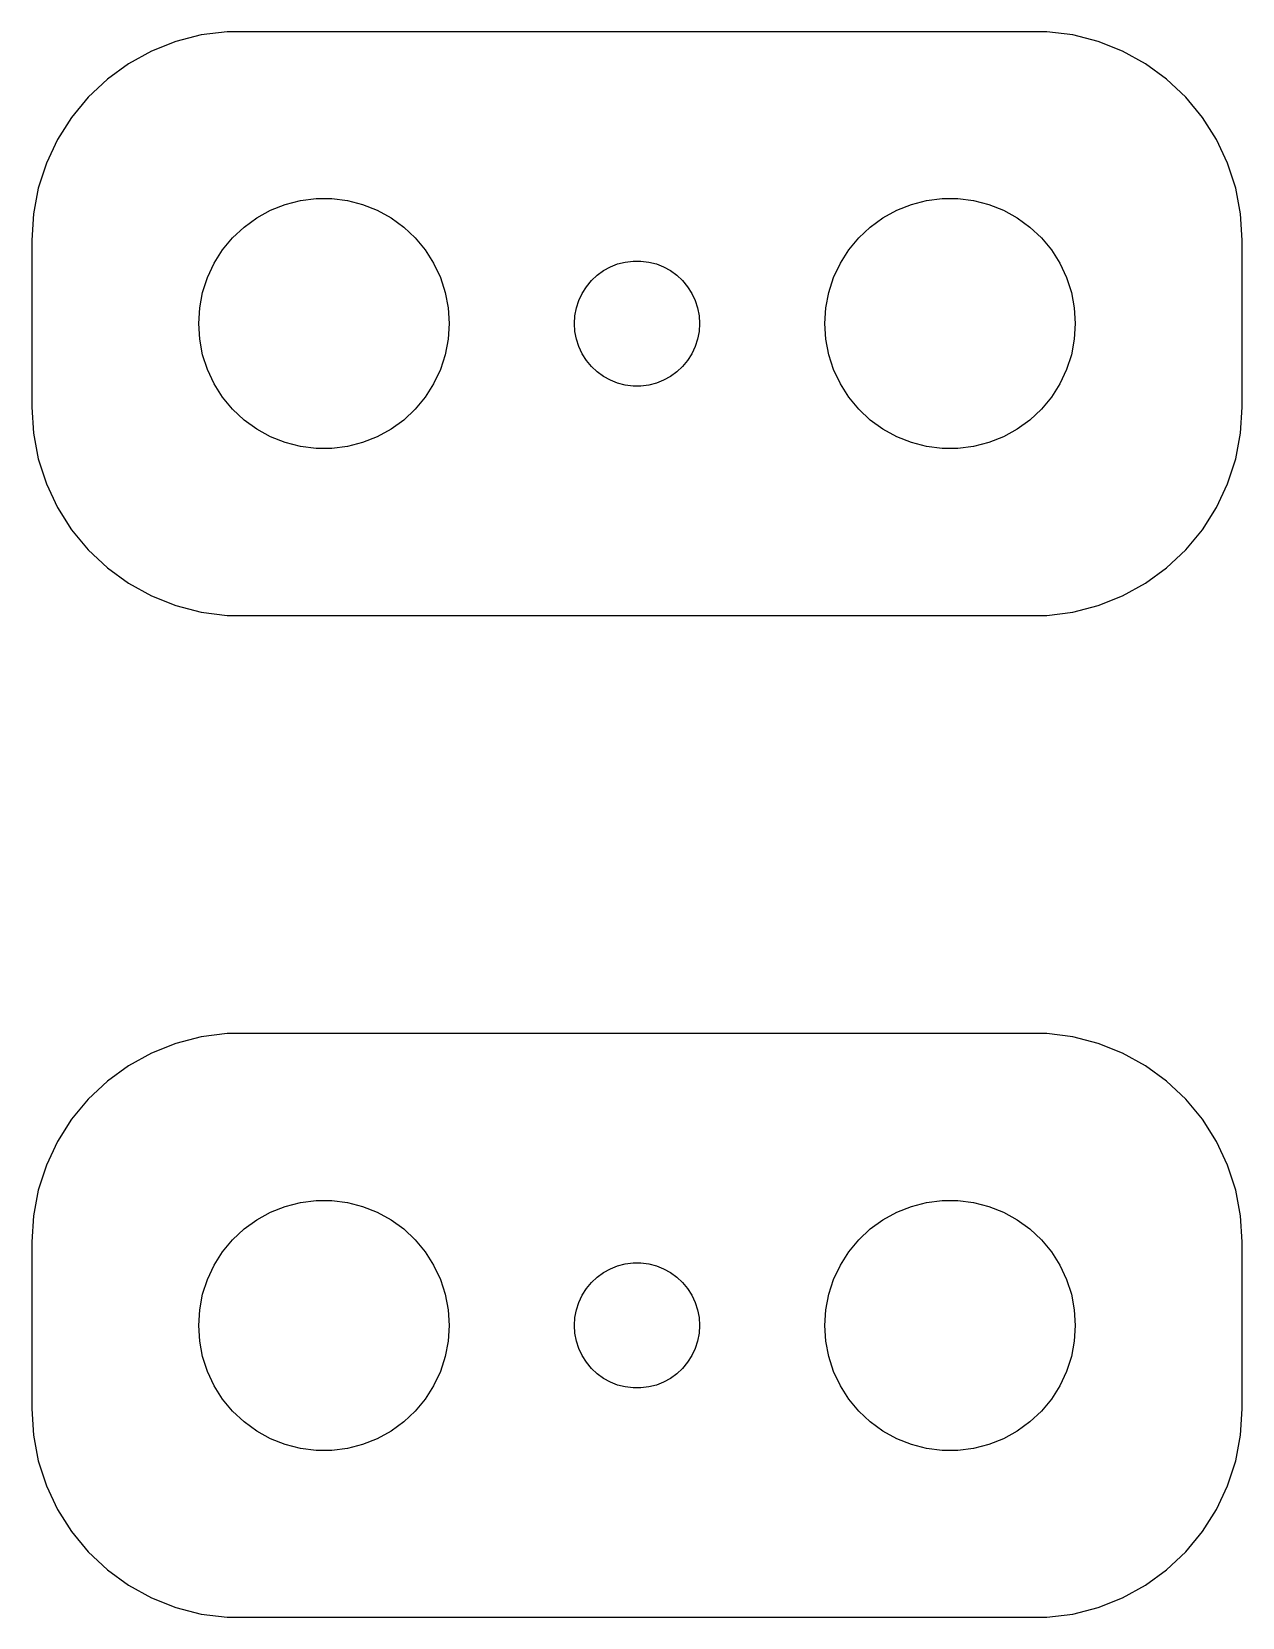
# Model space of a CAD drawing. Header units: metres. Extents: x -14.5 to 14.5, y 41 to 79.
import ezdxf

# ---------------------------------------------------------------- set-up
doc = ezdxf.new("R2010")
doc.units = ezdxf.units.M

msp = doc.modelspace()

# ---------------------------------------------------------------- linework, layer by layer
for p, q in [((-11.0451, 78.7553), (-11.6289, 78.5241)), ((-10.4369, 78.9114), (-11.0451, 78.7553)), ((-9.81395, 78.9901), (-10.4369, 78.9114)), ((9.81395, 78.9901), (-9.81395, 78.9901)), ((10.4369, 78.9114), (9.81395, 78.9901)), ((11.0451, 78.7553), (10.4369, 78.9114)), ((11.6289, 78.5241), (11.0451, 78.7553)), ((-11.6289, 78.5241), (-12.1791, 78.2216)), ((12.1791, 78.2216), (11.6289, 78.5241)), ((-12.1791, 78.2216), (-12.6871, 77.8526)), ((12.6871, 77.8526), (12.1791, 78.2216)), ((-12.6871, 77.8526), (-13.1448, 77.4227)), ((13.1448, 77.4227), (12.6871, 77.8526)), ((-13.1448, 77.4227), (-13.5451, 76.9389)), ((13.5451, 76.9389), (13.1448, 77.4227)), ((-13.5451, 76.9389), (-13.8815, 76.4088)), ((13.8815, 76.4088), (13.5451, 76.9389)), ((-13.8815, 76.4088), (-14.1489, 75.8406)), ((14.1489, 75.8406), (13.8815, 76.4088)), ((-14.1489, 75.8406), (-14.3429, 75.2434)), ((14.3429, 75.2434), (14.1489, 75.8406)), ((-14.3429, 75.2434), (-14.4606, 74.6267)), ((14.4606, 74.6267), (14.3429, 75.2434)), ((-8.77733, 74.7145), (-8.42705, 74.8532)), ((-8.42705, 74.8532), (-8.06213, 74.9469)), ((-8.06213, 74.9469), (-7.68837, 74.9941)), ((-7.68837, 74.9941), (-7.31161, 74.9941)), ((-7.31161, 74.9941), (-6.93785, 74.9469)), ((-6.93785, 74.9469), (-6.57294, 74.8532)), ((-6.57294, 74.8532), (-6.22266, 74.7145)), ((6.22266, 74.7145), (6.57294, 74.8532)), ((6.57294, 74.8532), (6.93785, 74.9469)), ((6.93785, 74.9469), (7.31161, 74.9941)), ((7.31161, 74.9941), (7.68837, 74.9941)), ((7.68837, 74.9941), (8.06213, 74.9469)), ((8.06213, 74.9469), (8.42705, 74.8532)), ((8.42705, 74.8532), (8.77733, 74.7145)), ((-14.4606, 74.6267), (-14.5, 74)), ((-9.41226, 74.3115), (-9.10747, 74.533)), ((-9.10747, 74.533), (-8.77733, 74.7145)), ((-6.22266, 74.7145), (-5.89252, 74.533)), ((-5.89252, 74.533), (-5.58772, 74.3115)), ((5.58772, 74.3115), (5.89252, 74.533)), ((5.89252, 74.533), (6.22266, 74.7145)), ((8.77733, 74.7145), (9.10747, 74.533)), ((9.10747, 74.533), (9.41226, 74.3115)), ((14.5, 74), (14.4606, 74.6267)), ((-9.6869, 74.0536), (-9.41226, 74.3115)), ((-5.58772, 74.3115), (-5.31308, 74.0536)), ((5.31308, 74.0536), (5.58772, 74.3115)), ((9.41226, 74.3115), (9.6869, 74.0536)), ((-14.5, 74), (-14.5, 70)), ((-10.1289, 73.4453), (-9.92705, 73.7634)), ((-9.92705, 73.7634), (-9.6869, 74.0536)), ((-5.31308, 74.0536), (-5.07294, 73.7634)), ((-5.07294, 73.7634), (-4.87108, 73.4453)), ((4.87108, 73.4453), (5.07294, 73.7634)), ((5.07294, 73.7634), (5.31308, 74.0536)), ((9.6869, 74.0536), (9.92705, 73.7634)), ((9.92705, 73.7634), (10.1289, 73.4453)), ((14.5, 70), (14.5, 74)), ((-10.2893, 73.1044), (-10.1289, 73.4453)), ((-4.87108, 73.4453), (-4.71066, 73.1044)), ((-0.803726, 73.2665), (-0.638657, 73.3572)), ((-0.638657, 73.3572), (-0.463516, 73.4266)), ((-0.463516, 73.4266), (-0.281067, 73.4734)), ((-0.281067, 73.4734), (-0.094177, 73.497)), ((-0.094177, 73.497), (0.094177, 73.497)), ((0.094177, 73.497), (0.281067, 73.4734)), ((0.281067, 73.4734), (0.463516, 73.4266)), ((0.463516, 73.4266), (0.638657, 73.3572)), ((0.638657, 73.3572), (0.803726, 73.2665)), ((4.71066, 73.1044), (4.87108, 73.4453)), ((10.1289, 73.4453), (10.2893, 73.1044)), ((-10.4057, 72.7461), (-10.2893, 73.1044)), ((-4.71066, 73.1044), (-4.59424, 72.7461)), ((-1.21352, 72.8817), (-1.09344, 73.0268)), ((-1.09344, 73.0268), (-0.956131, 73.1558)), ((-0.956131, 73.1558), (-0.803726, 73.2665)), ((0.803726, 73.2665), (0.956131, 73.1558)), ((0.956131, 73.1558), (1.09344, 73.0268)), ((1.09344, 73.0268), (1.21352, 72.8817)), ((4.59424, 72.7461), (4.71066, 73.1044)), ((10.2893, 73.1044), (10.4057, 72.7461)), ((-10.4763, 72.376), (-10.4057, 72.7461)), ((-4.59424, 72.7461), (-4.52365, 72.376)), ((-1.45287, 72.373), (-1.39465, 72.5522)), ((-1.39465, 72.5522), (-1.31445, 72.7226)), ((-1.31445, 72.7226), (-1.21352, 72.8817)), ((1.21352, 72.8817), (1.31445, 72.7226)), ((1.31445, 72.7226), (1.39465, 72.5522)), ((1.39465, 72.5522), (1.45287, 72.373)), ((4.52365, 72.376), (4.59424, 72.7461)), ((10.4057, 72.7461), (10.4763, 72.376)), ((-10.5, 72), (-10.4763, 72.376)), ((-4.52365, 72.376), (-4.5, 72)), ((-1.5, 72), (-1.48816, 72.188)), ((-1.48816, 72.188), (-1.45287, 72.373)), ((1.45287, 72.373), (1.48816, 72.188)), ((1.48816, 72.188), (1.5, 72)), ((4.5, 72), (4.52365, 72.376)), ((10.4763, 72.376), (10.5, 72)), ((-10.4763, 71.624), (-10.5, 72)), ((-4.5, 72), (-4.52365, 71.624)), ((-1.48816, 71.812), (-1.5, 72)), ((-1.45287, 71.627), (-1.48816, 71.812)), ((1.48816, 71.812), (1.45287, 71.627)), ((1.5, 72), (1.48816, 71.812)), ((4.52365, 71.624), (4.5, 72)), ((10.5, 72), (10.4763, 71.624)), ((-10.4057, 71.2539), (-10.4763, 71.624)), ((-4.52365, 71.624), (-4.59424, 71.2539)), ((-1.39465, 71.4478), (-1.45287, 71.627)), ((-1.31445, 71.2774), (-1.39465, 71.4478)), ((1.39465, 71.4478), (1.31445, 71.2774)), ((1.45287, 71.627), (1.39465, 71.4478)), ((4.59424, 71.2539), (4.52365, 71.624)), ((10.4763, 71.624), (10.4057, 71.2539)), ((-10.2893, 70.8956), (-10.4057, 71.2539)), ((-4.59424, 71.2539), (-4.71066, 70.8956)), ((-1.21352, 71.1183), (-1.31445, 71.2774)), ((-1.09344, 70.9732), (-1.21352, 71.1183)), ((1.21352, 71.1183), (1.09344, 70.9732)), ((1.31445, 71.2774), (1.21352, 71.1183)), ((4.71066, 70.8956), (4.59424, 71.2539)), ((10.4057, 71.2539), (10.2893, 70.8956)), ((-10.1289, 70.5547), (-10.2893, 70.8956)), ((-4.71066, 70.8956), (-4.87108, 70.5547)), ((-0.956131, 70.8442), (-1.09344, 70.9732)), ((-0.803726, 70.7335), (-0.956131, 70.8442)), ((-0.638657, 70.6428), (-0.803726, 70.7335)), ((0.803726, 70.7335), (0.638657, 70.6428)), ((0.956131, 70.8442), (0.803726, 70.7335)), ((1.09344, 70.9732), (0.956131, 70.8442)), ((4.87108, 70.5547), (4.71066, 70.8956)), ((10.2893, 70.8956), (10.1289, 70.5547)), ((-9.92705, 70.2366), (-10.1289, 70.5547)), ((-4.87108, 70.5547), (-5.07294, 70.2366)), ((-0.463516, 70.5734), (-0.638657, 70.6428)), ((-0.281067, 70.5266), (-0.463516, 70.5734)), ((-0.094177, 70.503), (-0.281067, 70.5266)), ((0.094177, 70.503), (-0.094177, 70.503)), ((0.281067, 70.5266), (0.094177, 70.503)), ((0.463516, 70.5734), (0.281067, 70.5266)), ((0.638657, 70.6428), (0.463516, 70.5734)), ((5.07294, 70.2366), (4.87108, 70.5547)), ((10.1289, 70.5547), (9.92705, 70.2366)), ((-14.5, 70), (-14.4606, 69.3733)), ((-9.6869, 69.9464), (-9.92705, 70.2366)), ((-9.41226, 69.6885), (-9.6869, 69.9464)), ((-5.31308, 69.9464), (-5.58772, 69.6885)), ((-5.07294, 70.2366), (-5.31308, 69.9464)), ((5.31308, 69.9464), (5.07294, 70.2366)), ((5.58772, 69.6885), (5.31308, 69.9464)), ((9.6869, 69.9464), (9.41226, 69.6885)), ((9.92705, 70.2366), (9.6869, 69.9464)), ((14.4606, 69.3733), (14.5, 70)), ((-9.10747, 69.467), (-9.41226, 69.6885)), ((-5.58772, 69.6885), (-5.89252, 69.467)), ((5.89252, 69.467), (5.58772, 69.6885)), ((9.41226, 69.6885), (9.10747, 69.467)), ((-14.4606, 69.3733), (-14.3429, 68.7566)), ((-8.77733, 69.2855), (-9.10747, 69.467)), ((-8.42705, 69.1468), (-8.77733, 69.2855)), ((-8.06213, 69.0531), (-8.42705, 69.1468)), ((-6.57294, 69.1468), (-6.93785, 69.0531)), ((-6.22266, 69.2855), (-6.57294, 69.1468)), ((-5.89252, 69.467), (-6.22266, 69.2855)), ((6.22266, 69.2855), (5.89252, 69.467)), ((6.57294, 69.1468), (6.22266, 69.2855)), ((6.93785, 69.0531), (6.57294, 69.1468)), ((8.42705, 69.1468), (8.06213, 69.0531)), ((8.77733, 69.2855), (8.42705, 69.1468)), ((9.10747, 69.467), (8.77733, 69.2855)), ((14.3429, 68.7566), (14.4606, 69.3733)), ((-14.3429, 68.7566), (-14.1489, 68.1594)), ((-7.68837, 69.0059), (-8.06213, 69.0531)), ((-7.31161, 69.0059), (-7.68837, 69.0059)), ((-6.93785, 69.0531), (-7.31161, 69.0059)), ((7.31161, 69.0059), (6.93785, 69.0531)), ((7.68837, 69.0059), (7.31161, 69.0059)), ((8.06213, 69.0531), (7.68837, 69.0059)), ((14.1489, 68.1594), (14.3429, 68.7566)), ((-14.1489, 68.1594), (-13.8815, 67.5912)), ((13.8815, 67.5912), (14.1489, 68.1594)), ((-13.8815, 67.5912), (-13.5451, 67.0611)), ((13.5451, 67.0611), (13.8815, 67.5912)), ((-13.5451, 67.0611), (-13.1448, 66.5773)), ((13.1448, 66.5773), (13.5451, 67.0611)), ((-13.1448, 66.5773), (-12.6871, 66.1474)), ((12.6871, 66.1474), (13.1448, 66.5773)), ((-12.6871, 66.1474), (-12.1791, 65.7784)), ((12.1791, 65.7784), (12.6871, 66.1474)), ((-12.1791, 65.7784), (-11.6289, 65.4759)), ((11.6289, 65.4759), (12.1791, 65.7784)), ((-11.6289, 65.4759), (-11.0451, 65.2447)), ((11.0451, 65.2447), (11.6289, 65.4759)), ((-11.0451, 65.2447), (-10.4369, 65.0886)), ((-10.4369, 65.0886), (-9.81395, 65.0099)), ((-9.81395, 65.0099), (9.81395, 65.0099)), ((9.81395, 65.0099), (10.4369, 65.0886)), ((10.4369, 65.0886), (11.0451, 65.2447)), ((-11.0451, 54.7553), (-11.6289, 54.5241)), ((-10.4369, 54.9114), (-11.0451, 54.7553)), ((-9.81395, 54.9901), (-10.4369, 54.9114)), ((9.81395, 54.9901), (-9.81395, 54.9901)), ((10.4369, 54.9114), (9.81395, 54.9901)), ((11.0451, 54.7553), (10.4369, 54.9114)), ((11.6289, 54.5241), (11.0451, 54.7553)), ((-11.6289, 54.5241), (-12.1791, 54.2216)), ((12.1791, 54.2216), (11.6289, 54.5241)), ((-12.1791, 54.2216), (-12.6871, 53.8526)), ((12.6871, 53.8526), (12.1791, 54.2216)), ((-12.6871, 53.8526), (-13.1448, 53.4227)), ((13.1448, 53.4227), (12.6871, 53.8526)), ((-13.1448, 53.4227), (-13.5451, 52.9389)), ((13.5451, 52.9389), (13.1448, 53.4227)), ((-13.5451, 52.9389), (-13.8815, 52.4088)), ((13.8815, 52.4088), (13.5451, 52.9389)), ((-13.8815, 52.4088), (-14.1489, 51.8406)), ((14.1489, 51.8406), (13.8815, 52.4088)), ((-14.1489, 51.8406), (-14.3429, 51.2434)), ((14.3429, 51.2434), (14.1489, 51.8406)), ((-14.3429, 51.2434), (-14.4606, 50.6267)), ((-8.42705, 50.8532), (-8.06213, 50.9469)), ((-8.06213, 50.9469), (-7.68837, 50.9941)), ((-7.68837, 50.9941), (-7.31161, 50.9941)), ((-7.31161, 50.9941), (-6.93785, 50.9469)), ((-6.93785, 50.9469), (-6.57294, 50.8532)), ((6.57294, 50.8532), (6.93785, 50.9469)), ((6.93785, 50.9469), (7.31161, 50.9941)), ((7.31161, 50.9941), (7.68837, 50.9941)), ((7.68837, 50.9941), (8.06213, 50.9469)), ((8.06213, 50.9469), (8.42705, 50.8532)), ((14.4606, 50.6267), (14.3429, 51.2434)), ((-14.4606, 50.6267), (-14.5, 50)), ((-9.41226, 50.3115), (-9.10747, 50.533)), ((-9.10747, 50.533), (-8.77733, 50.7145)), ((-8.77733, 50.7145), (-8.42705, 50.8532)), ((-6.57294, 50.8532), (-6.22266, 50.7145)), ((-6.22266, 50.7145), (-5.89252, 50.533)), ((-5.89252, 50.533), (-5.58772, 50.3115)), ((5.58772, 50.3115), (5.89252, 50.533)), ((5.89252, 50.533), (6.22266, 50.7145)), ((6.22266, 50.7145), (6.57294, 50.8532)), ((8.42705, 50.8532), (8.77733, 50.7145)), ((8.77733, 50.7145), (9.10747, 50.533)), ((9.10747, 50.533), (9.41226, 50.3115)), ((14.5, 50), (14.4606, 50.6267)), ((-9.6869, 50.0536), (-9.41226, 50.3115)), ((-5.58772, 50.3115), (-5.31308, 50.0536)), ((5.31308, 50.0536), (5.58772, 50.3115)), ((9.41226, 50.3115), (9.6869, 50.0536)), ((-14.5, 50), (-14.5, 46)), ((-10.1289, 49.4453), (-9.92705, 49.7634)), ((-9.92705, 49.7634), (-9.6869, 50.0536)), ((-5.31308, 50.0536), (-5.07294, 49.7634)), ((-5.07294, 49.7634), (-4.87108, 49.4453)), ((4.87108, 49.4453), (5.07294, 49.7634)), ((5.07294, 49.7634), (5.31308, 50.0536)), ((9.6869, 50.0536), (9.92705, 49.7634)), ((9.92705, 49.7634), (10.1289, 49.4453)), ((14.5, 46), (14.5, 50)), ((-10.2893, 49.1044), (-10.1289, 49.4453)), ((-4.87108, 49.4453), (-4.71066, 49.1044)), ((-0.638657, 49.3572), (-0.463516, 49.4266)), ((-0.463516, 49.4266), (-0.281067, 49.4734)), ((-0.281067, 49.4734), (-0.094177, 49.497)), ((-0.094177, 49.497), (0.094177, 49.497)), ((0.094177, 49.497), (0.281067, 49.4734)), ((0.281067, 49.4734), (0.463516, 49.4266)), ((0.463516, 49.4266), (0.638657, 49.3572)), ((4.71066, 49.1044), (4.87108, 49.4453)), ((10.1289, 49.4453), (10.2893, 49.1044)), ((-10.4057, 48.7461), (-10.2893, 49.1044)), ((-4.71066, 49.1044), (-4.59424, 48.7461)), ((-1.21352, 48.8817), (-1.09344, 49.0268)), ((-1.09344, 49.0268), (-0.956131, 49.1558)), ((-0.956131, 49.1558), (-0.803726, 49.2665)), ((-0.803726, 49.2665), (-0.638657, 49.3572)), ((0.638657, 49.3572), (0.803726, 49.2665)), ((0.803726, 49.2665), (0.956131, 49.1558)), ((0.956131, 49.1558), (1.09344, 49.0268)), ((1.09344, 49.0268), (1.21352, 48.8817)), ((4.59424, 48.7461), (4.71066, 49.1044)), ((10.2893, 49.1044), (10.4057, 48.7461)), ((-10.4763, 48.376), (-10.4057, 48.7461)), ((-4.59424, 48.7461), (-4.52365, 48.376)), ((-1.39465, 48.5522), (-1.31445, 48.7226)), ((-1.31445, 48.7226), (-1.21352, 48.8817)), ((1.21352, 48.8817), (1.31445, 48.7226)), ((1.31445, 48.7226), (1.39465, 48.5522)), ((4.52365, 48.376), (4.59424, 48.7461)), ((10.4057, 48.7461), (10.4763, 48.376)), ((-10.5, 48), (-10.4763, 48.376)), ((-4.52365, 48.376), (-4.5, 48)), ((-1.48816, 48.188), (-1.45287, 48.373)), ((-1.45287, 48.373), (-1.39465, 48.5522)), ((1.39465, 48.5522), (1.45287, 48.373)), ((1.45287, 48.373), (1.48816, 48.188)), ((4.5, 48), (4.52365, 48.376)), ((10.4763, 48.376), (10.5, 48)), ((-10.4763, 47.624), (-10.5, 48)), ((-4.5, 48), (-4.52365, 47.624)), ((-1.5, 48), (-1.48816, 48.188)), ((-1.48816, 47.812), (-1.5, 48)), ((1.48816, 48.188), (1.5, 48)), ((1.5, 48), (1.48816, 47.812)), ((4.52365, 47.624), (4.5, 48)), ((10.5, 48), (10.4763, 47.624)), ((-10.4057, 47.2539), (-10.4763, 47.624)), ((-4.52365, 47.624), (-4.59424, 47.2539)), ((-1.45287, 47.627), (-1.48816, 47.812)), ((-1.39465, 47.4478), (-1.45287, 47.627)), ((1.45287, 47.627), (1.39465, 47.4478)), ((1.48816, 47.812), (1.45287, 47.627)), ((4.59424, 47.2539), (4.52365, 47.624)), ((10.4763, 47.624), (10.4057, 47.2539)), ((-10.2893, 46.8956), (-10.4057, 47.2539)), ((-4.59424, 47.2539), (-4.71066, 46.8956)), ((-1.31445, 47.2774), (-1.39465, 47.4478)), ((-1.21352, 47.1183), (-1.31445, 47.2774)), ((-1.09344, 46.9732), (-1.21352, 47.1183)), ((1.21352, 47.1183), (1.09344, 46.9732)), ((1.31445, 47.2774), (1.21352, 47.1183)), ((1.39465, 47.4478), (1.31445, 47.2774)), ((4.71066, 46.8956), (4.59424, 47.2539)), ((10.4057, 47.2539), (10.2893, 46.8956)), ((-10.1289, 46.5547), (-10.2893, 46.8956)), ((-4.71066, 46.8956), (-4.87108, 46.5547)), ((-0.956131, 46.8442), (-1.09344, 46.9732)), ((-0.803726, 46.7335), (-0.956131, 46.8442)), ((-0.638657, 46.6428), (-0.803726, 46.7335)), ((0.803726, 46.7335), (0.638657, 46.6428)), ((0.956131, 46.8442), (0.803726, 46.7335)), ((1.09344, 46.9732), (0.956131, 46.8442)), ((4.87108, 46.5547), (4.71066, 46.8956)), ((10.2893, 46.8956), (10.1289, 46.5547)), ((-9.92705, 46.2366), (-10.1289, 46.5547)), ((-4.87108, 46.5547), (-5.07294, 46.2366)), ((-0.463516, 46.5734), (-0.638657, 46.6428)), ((-0.281067, 46.5266), (-0.463516, 46.5734)), ((-0.094177, 46.503), (-0.281067, 46.5266)), ((0.094177, 46.503), (-0.094177, 46.503)), ((0.281067, 46.5266), (0.094177, 46.503)), ((0.463516, 46.5734), (0.281067, 46.5266)), ((0.638657, 46.6428), (0.463516, 46.5734)), ((5.07294, 46.2366), (4.87108, 46.5547)), ((10.1289, 46.5547), (9.92705, 46.2366)), ((-14.5, 46), (-14.4606, 45.3733)), ((-9.6869, 45.9464), (-9.92705, 46.2366)), ((-5.07294, 46.2366), (-5.31308, 45.9464)), ((5.31308, 45.9464), (5.07294, 46.2366)), ((9.92705, 46.2366), (9.6869, 45.9464)), ((14.4606, 45.3733), (14.5, 46)), ((-9.41226, 45.6885), (-9.6869, 45.9464)), ((-9.10747, 45.467), (-9.41226, 45.6885)), ((-5.58772, 45.6885), (-5.89252, 45.467)), ((-5.31308, 45.9464), (-5.58772, 45.6885)), ((5.58772, 45.6885), (5.31308, 45.9464)), ((5.89252, 45.467), (5.58772, 45.6885)), ((9.41226, 45.6885), (9.10747, 45.467)), ((9.6869, 45.9464), (9.41226, 45.6885)), ((-14.4606, 45.3733), (-14.3429, 44.7566)), ((-8.77733, 45.2855), (-9.10747, 45.467)), ((-8.42705, 45.1468), (-8.77733, 45.2855)), ((-6.22266, 45.2855), (-6.57294, 45.1468)), ((-5.89252, 45.467), (-6.22266, 45.2855)), ((6.22266, 45.2855), (5.89252, 45.467)), ((6.57294, 45.1468), (6.22266, 45.2855)), ((8.77733, 45.2855), (8.42705, 45.1468)), ((9.10747, 45.467), (8.77733, 45.2855)), ((14.3429, 44.7566), (14.4606, 45.3733)), ((-8.06213, 45.0531), (-8.42705, 45.1468)), ((-7.68837, 45.0059), (-8.06213, 45.0531)), ((-7.31161, 45.0059), (-7.68837, 45.0059)), ((-6.93785, 45.0531), (-7.31161, 45.0059)), ((-6.57294, 45.1468), (-6.93785, 45.0531)), ((6.93785, 45.0531), (6.57294, 45.1468)), ((7.31161, 45.0059), (6.93785, 45.0531)), ((7.68837, 45.0059), (7.31161, 45.0059)), ((8.06213, 45.0531), (7.68837, 45.0059)), ((8.42705, 45.1468), (8.06213, 45.0531)), ((-14.3429, 44.7566), (-14.1489, 44.1594)), ((14.1489, 44.1594), (14.3429, 44.7566)), ((-14.1489, 44.1594), (-13.8815, 43.5912)), ((13.8815, 43.5912), (14.1489, 44.1594)), ((-13.8815, 43.5912), (-13.5451, 43.0611)), ((13.5451, 43.0611), (13.8815, 43.5912)), ((-13.5451, 43.0611), (-13.1448, 42.5773)), ((13.1448, 42.5773), (13.5451, 43.0611)), ((-13.1448, 42.5773), (-12.6871, 42.1474)), ((12.6871, 42.1474), (13.1448, 42.5773)), ((-12.6871, 42.1474), (-12.1791, 41.7784)), ((-12.1791, 41.7784), (-11.6289, 41.4759)), ((11.6289, 41.4759), (12.1791, 41.7784)), ((12.1791, 41.7784), (12.6871, 42.1474)), ((-11.6289, 41.4759), (-11.0451, 41.2447)), ((11.0451, 41.2447), (11.6289, 41.4759)), ((-11.0451, 41.2447), (-10.4369, 41.0886)), ((-10.4369, 41.0886), (-9.81395, 41.0099)), ((9.81395, 41.0099), (10.4369, 41.0886)), ((10.4369, 41.0886), (11.0451, 41.2447)), ((-9.81395, 41.0099), (9.81395, 41.0099))]:
    msp.add_line(p, q)

doc.saveas('drawing.dxf')
